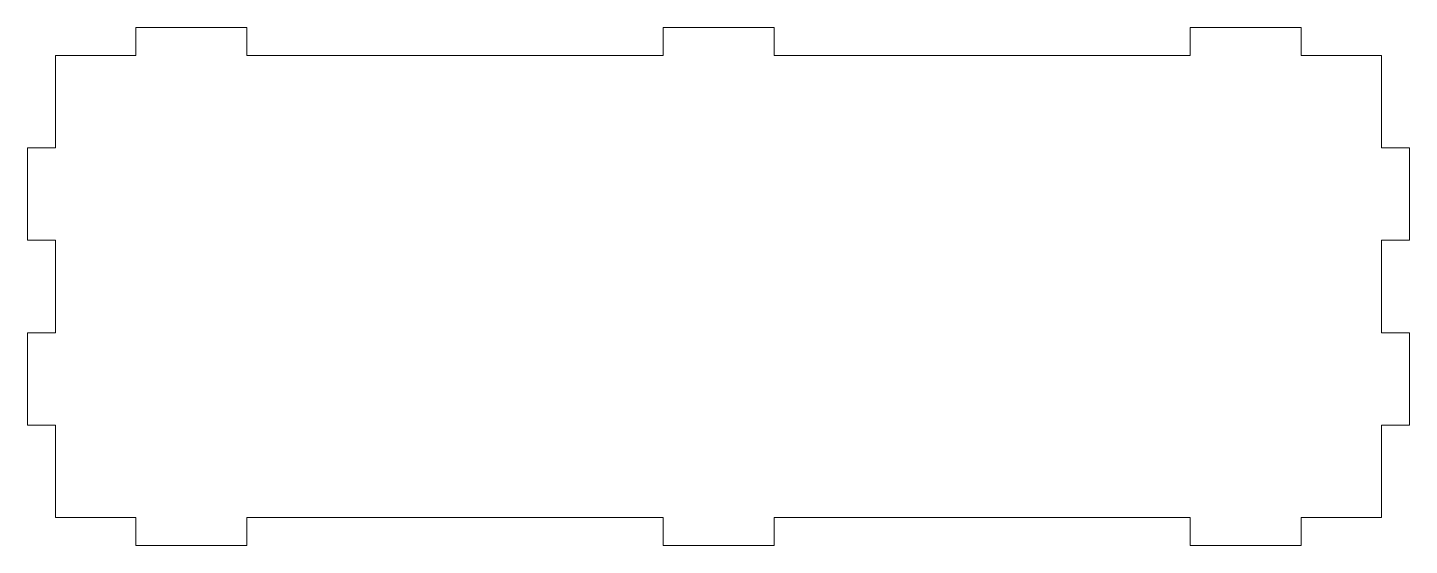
# Model space of a CAD drawing. Header units: millimetres. Extents: x -145 to 4, y 10 to 66.
import ezdxf

# ---------------------------------------------------------------- set-up
doc = ezdxf.new("R2010")
doc.units = ezdxf.units.MM

msp = doc.modelspace()

# ---------------------------------------------------------------- linework, layer by layer
at = {"color": 7, "linetype": 'Continuous', "lineweight": 15}
for p, q in [((-133.27, 63.22), (-133.27, 66.22)), ((-133.27, 66.22), (-121.27, 66.22)), ((-121.27, 63.22), (-121.27, 66.22)), ((-76.27, 63.22), (-76.27, 66.22)), ((-76.27, 66.22), (-64.27, 66.22)), ((-64.27, 63.22), (-64.27, 66.22)), ((-19.27, 63.22), (-19.27, 66.22)), ((-19.27, 66.22), (-7.27, 66.22)), ((-7.27, 63.22), (-7.27, 66.22)), ((-141.95, 63.22), (-141.95, 53.22)), ((-133.27, 63.22), (-141.95, 63.22)), ((-76.27, 63.22), (-121.27, 63.22)), ((-19.27, 63.22), (-64.27, 63.22)), ((1.41, 63.22), (-7.27, 63.22)), ((1.41, 53.22), (1.41, 63.22)), ((-144.95, 43.22), (-144.95, 53.22)), ((-144.95, 53.22), (-141.95, 53.22)), ((4.41, 53.22), (1.41, 53.22)), ((4.41, 53.22), (4.41, 43.22)), ((-144.95, 43.22), (-141.95, 43.22)), ((-141.95, 43.22), (-141.95, 33.22)), ((4.41, 43.22), (1.41, 43.22)), ((1.41, 33.22), (1.41, 43.22)), ((-144.95, 23.22), (-144.95, 33.22)), ((-144.95, 33.22), (-141.95, 33.22)), ((4.41, 33.22), (1.41, 33.22)), ((4.41, 33.22), (4.41, 23.22)), ((-144.95, 23.22), (-141.95, 23.22)), ((-141.95, 23.22), (-141.95, 13.22)), ((4.41, 23.22), (1.41, 23.22)), ((1.41, 13.22), (1.41, 23.22)), ((-141.95, 13.22), (-133.27, 13.22)), ((-133.27, 10.22), (-133.27, 13.22)), ((-121.27, 13.22), (-76.27, 13.22)), ((-121.27, 10.22), (-121.27, 13.22)), ((-76.27, 10.22), (-76.27, 13.22)), ((-64.27, 13.22), (-19.27, 13.22)), ((-64.27, 10.22), (-64.27, 13.22)), ((-19.27, 10.22), (-19.27, 13.22)), ((-7.27, 13.22), (1.41, 13.22)), ((-7.27, 10.22), (-7.27, 13.22)), ((-133.27, 10.22), (-121.27, 10.22)), ((-76.27, 10.22), (-64.27, 10.22)), ((-19.27, 10.22), (-7.27, 10.22))]:
    msp.add_line(p, q, dxfattribs=at)

doc.saveas('drawing.dxf')
